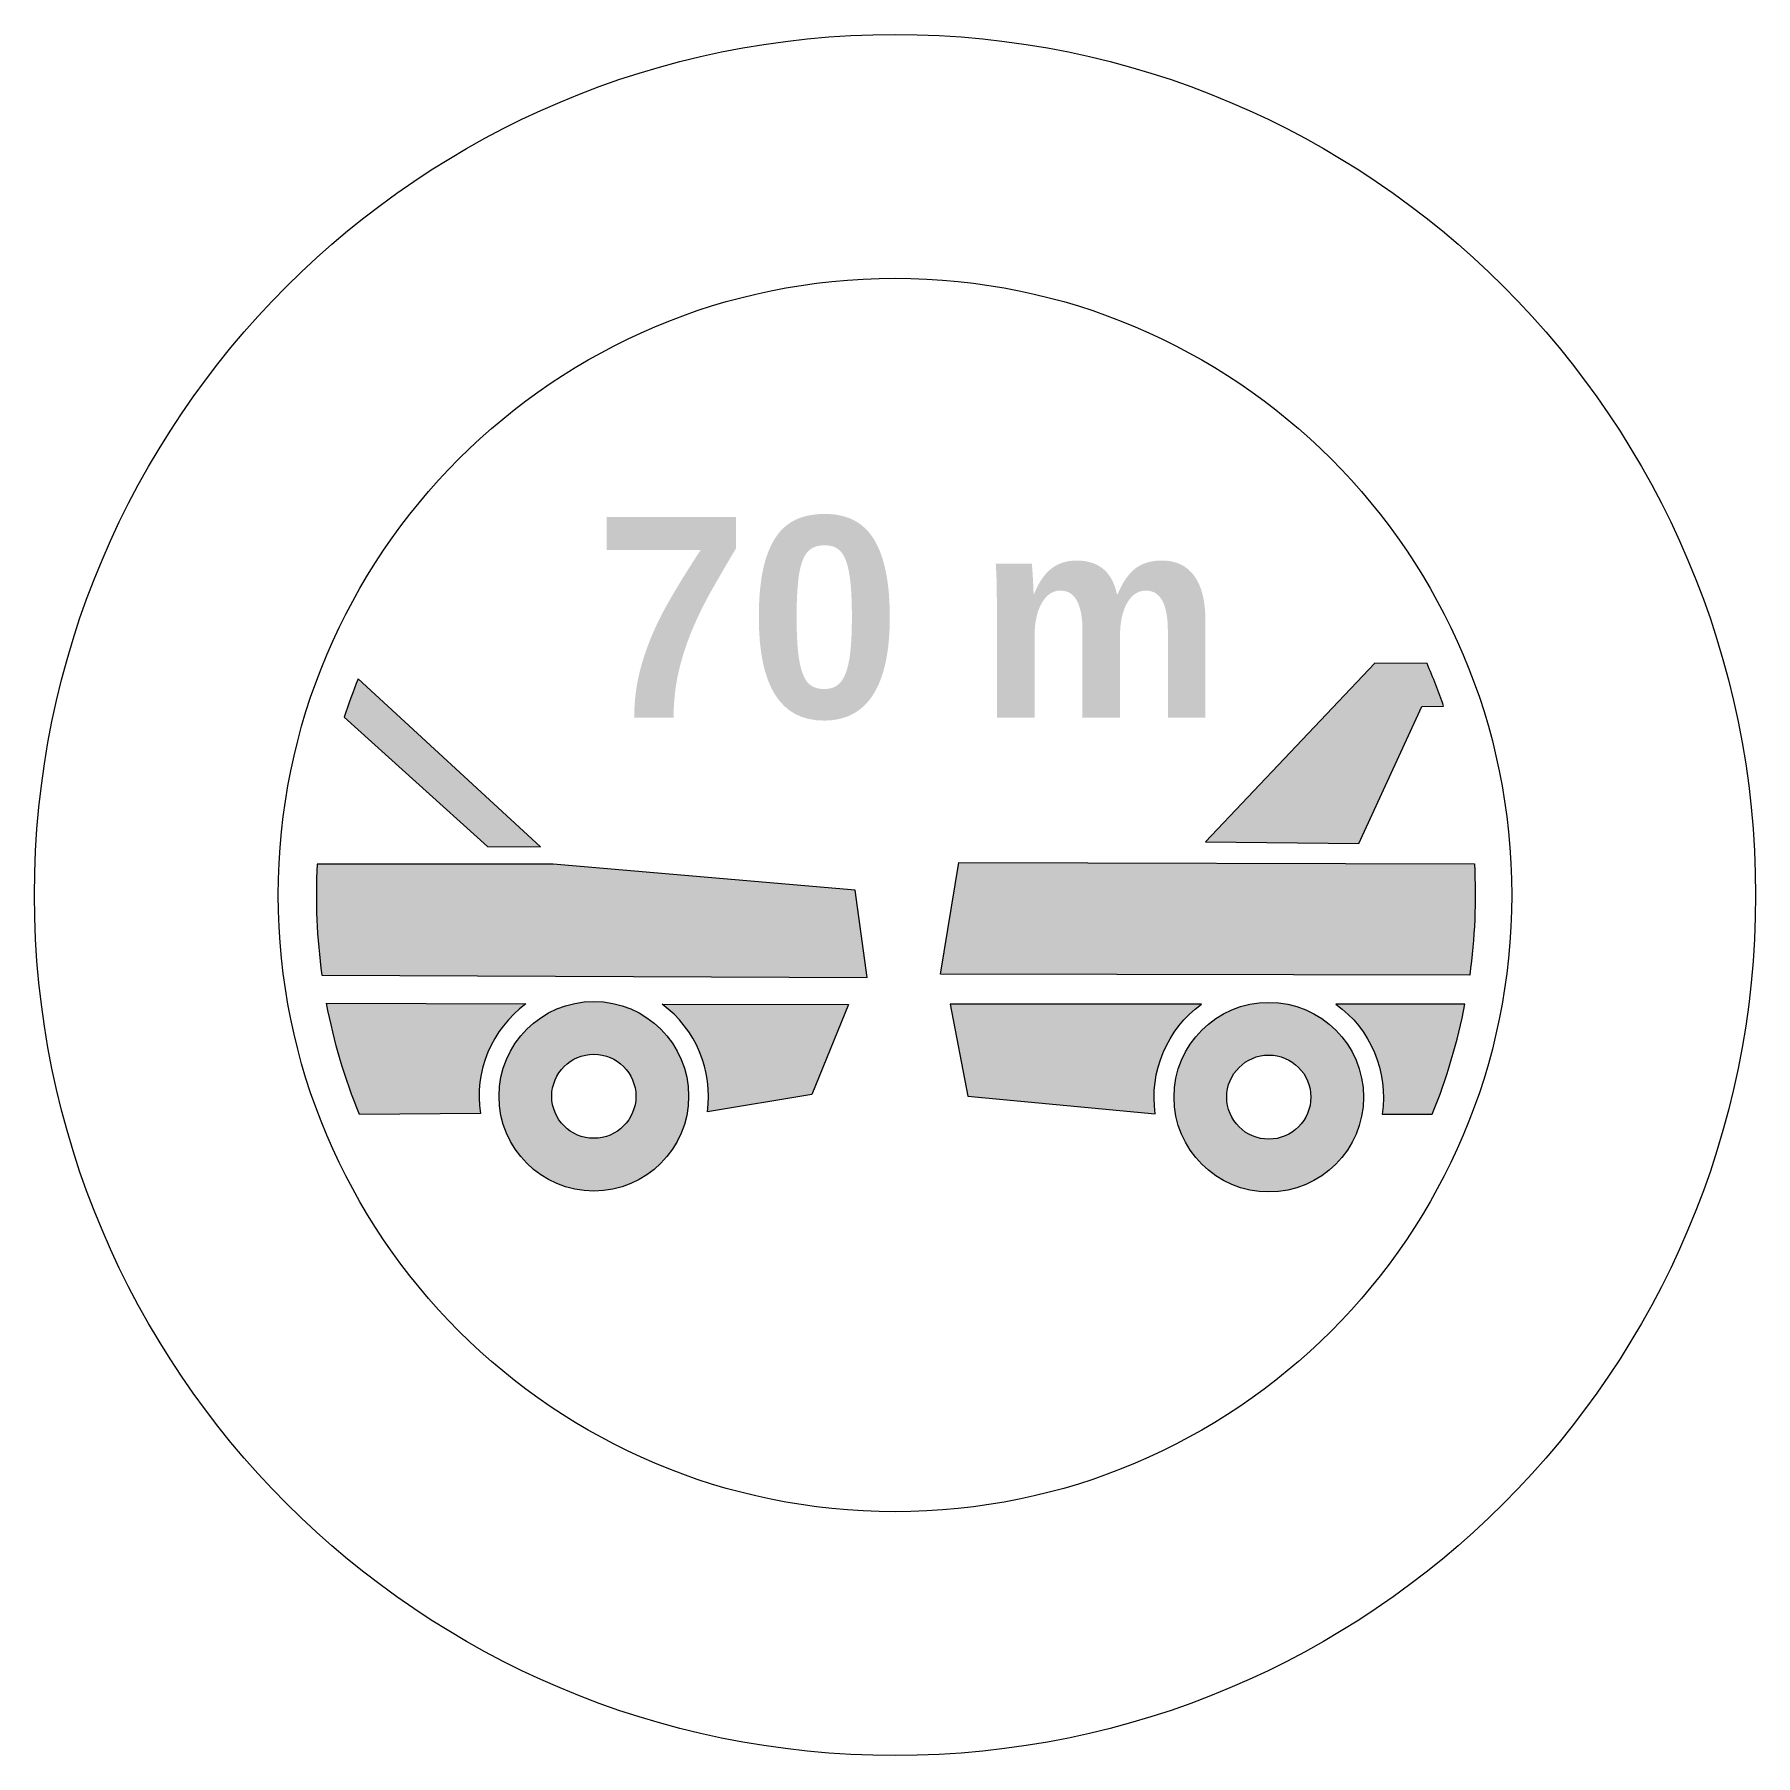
# Model space of a CAD drawing. Header units: millimetres. Extents: x 1877.748 to 1878.364, y 899.672 to 900.289.
import ezdxf
from ezdxf.enums import TextEntityAlignment as Align

# ---------------------------------------------------------------- set-up
doc = ezdxf.new("R2010")
doc.units = ezdxf.units.MM
doc.layers.get('0').update_dxf_attribs({"lineweight": 9})
doc.styles.add('SANSSERIFBOLD', font='sasb____.pfb')

# ---------------------------------------------------------------- blocks, each defined once
blk = doc.blocks.new('*U128')
h = blk.add_hatch(color=256)
h.paths.add_polyline_path([(-0.18713, 0.0754, 0.017593), (-0.19197, 0.06203), (-0.14209, 0.01696), (-0.12361, 0.01677)])
h.paths.add_polyline_path([(-0.11917, 0.01074), (-0.20144, 0.01077, 0.013335), (-0.20173, 0), (-0.01361, 0), (-0.01385, 0.00172)])
h.paths.add_polyline_path([(-0.01361, 0), (-0.20173, 0, 0.034651), (-0.19979, -0.0279), (-0.00965, -0.02878)])
h.paths.add_polyline_path([(-0.12867, -0.03793), (-0.19817, -0.03776, 0.050123), (-0.18669, -0.07649), (-0.14453, -0.07619, -0.279082)])
h.paths.add_polyline_path([(-0.13803, -0.07016, 1), (-0.07195, -0.07016, 1)])
h.paths.add_polyline_path([(-0.09033, -0.07016, -1), (-0.11965, -0.07016, -1)], flags=16)
h.paths.add_polyline_path([(-0.01624, -0.03821), (-0.08116, -0.03805, -0.273959), (-0.06538, -0.07564), (-0.02903, -0.06954)])
h.paths.add_polyline_path([(0.10688, -0.03805), (0.01924, -0.03805), (0.02542, -0.07007), (0.09074, -0.07629, -0.279814)])
h.paths.add_polyline_path([(0.09727, -0.07047, 1), (0.16335, -0.07047, 1)])
h.paths.add_polyline_path([(0.14497, -0.07047, -1), (0.11565, -0.07047, -1)], flags=16)
h.paths.add_polyline_path([(0.19866, -0.03805), (0.15372, -0.03805, -0.280356), (0.16986, -0.07637), (0.18728, -0.07639, 0.049621)])
h.paths.add_polyline_path([(0.20228, 0), (0.02036, 0), (0.01584, -0.02754), (0.20034, -0.0279, 0.034651)])
h.paths.add_polyline_path([(0.20198, 0.01089), (0.02222, 0.01135), (0.02036, 0), (0.20228, 0, 0.013484)])
h.paths.add_polyline_path([(0.18362, 0.0657), (0.19126, 0.06579, 0.01976), (0.18547, 0.08066), (0.16728, 0.08084), (0.10822, 0.0185), (0.16167, 0.01798)])
for points in [[(0.18547, 0.08066), (0.16728, 0.08084), (0.10822, 0.0185), (0.16167, 0.01798), (0.18362, 0.0657), (0.19126, 0.06579, 0.01976)], [(-0.19197, 0.06203), (-0.14209, 0.01696), (-0.12361, 0.01677), (-0.18713, 0.0754, 0.017593)], [(-0.19979, -0.0279), (-0.00965, -0.02878), (-0.01385, 0.00172), (-0.11917, 0.01074), (-0.20144, 0.01077, 0.048009)], [(0.20034, -0.0279), (0.01584, -0.02754), (0.02222, 0.01135), (0.20198, 0.01089, -0.048158)], [(-0.18669, -0.07649, -0.050123), (-0.19817, -0.03776), (-0.12867, -0.03793, 0.279082), (-0.14453, -0.07619)], [(-0.08116, -0.03805), (-0.01624, -0.03821), (-0.02903, -0.06954), (-0.06538, -0.07564, 0.273959)], [(0.10688, -0.03805), (0.01924, -0.03805), (0.02542, -0.07007), (0.09074, -0.07629, -0.279814)], [(0.16986, -0.07637), (0.18728, -0.07639, 0.049621), (0.19866, -0.03805), (0.15372, -0.03805, -0.280356)]]:
    blk.add_lwpolyline(points, format="xyb", close=True)
for centre, radius in [((0, 0), 0.3), ((0, 0), 0.215), ((-0.10499, -0.07016), 0.03304), ((0.13031, -0.07047), 0.03304), ((-0.10499, -0.07016), 0.01466), ((0.13031, -0.07047), 0.01466)]:
    blk.add_circle(centre, radius)
at = {"style": 'SANSSERIFBOLD', "width": 0.999885}
blk.add_attdef('70M', text='', height=0.07, dxfattribs=at).set_placement((-0.10466, 0.0618), (0.11415, 0.0618), align=Align.FIT)

msp = doc.modelspace()

# ---------------------------------------------------------------- block references
ref = msp.add_blockref('*U128', (1878.05594, 899.98075), dxfattribs=dict(xscale=1.027833170086852, yscale=1.027833170086852, zscale=1.027833170086852))
ref.add_attrib('70M', '70 m', dxfattribs={"height": 0.071948, "style": 'SANSSERIFBOLD', "width": 0.893097}).set_placement((1877.94837, 900.04427), (1878.17327, 900.04427), align=Align.FIT)

doc.saveas('drawing.dxf')
